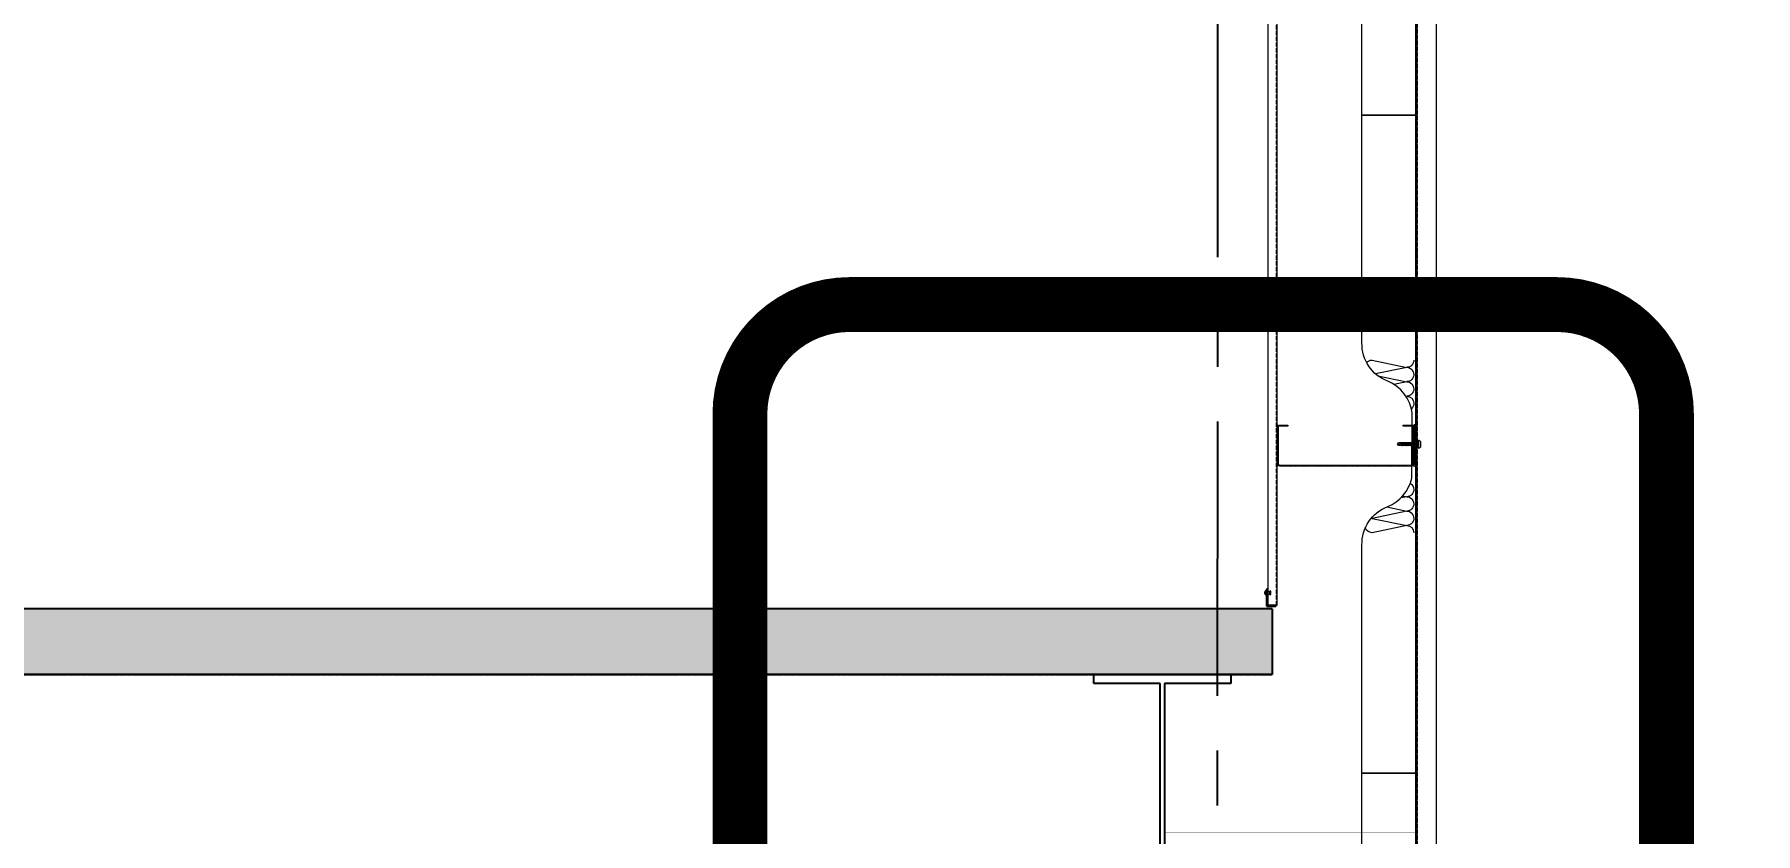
# Model space of a CAD drawing. Extents: x 220580 to 2027826, y -309201 to 71987.
# Drawn here: x 342389 to 345529, y -161189 to -159732 of the extents above; entities that cross this region are included whole.
import ezdxf
from ezdxf.xclip import XClip

# ---------------------------------------------------------------- set-up
doc = ezdxf.new("R2010")
doc.units = 0
for name, pattern in [('20剖面图$0$DASH', [0.35, 0.25, -0.1]), ('CENTER', [2, 1.25, -0.25, 0.25, -0.25]), ('DASH', [0.35, 0.25, -0.1]), ('ZN-DASH', [0.35, 0.25, -0.1])]:
    doc.linetypes.add(name, pattern=pattern)
for name, color, linetype in [('!ZN1-填充-8', 8, 'Continuous'), ('!ZN6-虚线-8', 8, 'ZN-DASH'), ('1 轴线 辅助线', 1, 'CENTER'), ('11紧固件', 11, 'Continuous'), ('20剖面图$0$A-SFCE', 30, 'Continuous'), ('20剖面图$0$AS-COLN', 6, 'Continuous'), ('20剖面图$0$PUB_HATCH', 8, 'Continuous'), ('20剖面图$0$建-柱-钢', 9, 'Continuous'), ('3索引', 3, 'Continuous'), ('DIM', 173, 'Continuous'), ('Fill', 8, 'Continuous')]:
    doc.layers.add(name, color=color, linetype=linetype)
for name, color, linetype, lineweight in [('0_FLASHING', 6, 'Continuous', 25), ('0_PURLIN-CON', 253, 'Continuous', 15), ('0_SCREW RIVET', 4, 'Continuous', 15), ('彩钢板', 6, 'Continuous', 15), ('防火岩棉', 252, 'Continuous', 13)]:
    doc.layers.add(name, color=color, linetype=linetype, lineweight=lineweight)
doc.layers.add('0_INSULATION', color=252, linetype='Continuous', lineweight=9, transparency=0.2)
doc.styles.add('DHTEXT-1', font='ROMANS.shx', dxfattribs={"width": 0.7, "bigfont": 'CHINESE.shx'})
doc.dimstyles.new('ZN200', dxfattribs={"dimscale": 200, "dimtxt": 2.5, "dimasz": 1.5, "dimexe": 1, "dimexo": 2, "dimgap": 0.9, "dimtad": 1, "dimdec": 0, "dimdsep": 46, "dimtxsty": 'DHTEXT-1', "dimblk": 'ARCHTICK', "dimcen": 2.5, "dimclrd": 173, "dimclre": 173, "dimclrt": 7, "dimazin": 2, "dimtfac": 1, "dimtdec": 0, "dimtix": 1, "dimtmove": 2, "dimatfit": 3, "dimfxl": 0, "dimtolj": 1, "dimtzin": 0, "dimarcsym": 0})

# ---------------------------------------------------------------- blocks, each defined once
blk = doc.blocks.new('*U962')
at = {"layer": '0_INSULATION'}
for p, q in [((114761.4, -53978.9), (114793, -53985.5)), ((114793, -53985.5), (114764.4, -53991.4)), ((114766.5, -53993.1), (114793, -53998.6)), ((114793, -53998.6), (114781.2, -54001)), ((114793, -54103.5), (114787.5, -54104.6)), ((114789.3, -54102.7), (114793, -54103.5)), ((114793, -54116.6), (114761.4, -54123.2)), ((114761.4, -54123.2), (114793, -54129.7)), ((114774.8, -54112.8), (114793, -54116.6)), ((114793, -54129.7), (114761.4, -54136.3))]:
    blk.add_line(p, q, dxfattribs=at)
blk.add_lwpolyline([(114802.2, -53755.6), (114802.2, -54577), (114752.2, -54577), (114752.2, -54147.5, -0.323318), (114775.7, -54112.5, 0.242761), (114797.7, -54086.4), (114798.1, -54027, 0.256774), (114775.7, -53998.1, -0.323318), (114752.2, -53963.1), (114752.2, -53755.6)], format="xyb", close=True, dxfattribs=at)
at = {"layer": '0_INSULATION', "extrusion": (0, 0, -1)}
for centre, start_param, end_param in [((114761.4, -53985.5), 5.406397, 6.283185), ((114793, -53978.9), 1.570796, 3.141593), ((114793, -53992), 0, 1.570796), ((114793, -53992), 1.570796, 3.141593), ((114793, -54005.2), 0, 1.570796), ((114793, -54005.2), 1.570796, 3.141593), ((114793, -54018.3), 0, 1.570796), ((114793, -54018.3), 1.570796, 2.416555), ((114793, -54096.9), 0.524657, 1.570796), ((114793, -54096.9), 1.570796, 3.141593), ((114793, -54110), 0, 1.570796), ((114761.4, -54129.7), 6.139662, 6.283185), ((114761.4, -54116.6), 3.141593, 3.269368), ((114793, -54110), 1.570796, 3.141593), ((114793, -54123.1), 0, 1.570796), ((114793, -54123.1), 1.570796, 3.141593), ((114761.4, -54129.7), 3.141593, 4.407145), ((114793, -54136.3), 0, 1.570796)]:
    blk.add_ellipse(centre, major_axis=(0, 6.56), ratio=0.988253, start_param=start_param, end_param=end_param, dxfattribs=at)
blk = doc.blocks.new('*U1966')
at = {"layer": '0_INSULATION'}
for p, q in [((114761.4, -53978.9), (114793, -53985.5)), ((114793, -53985.5), (114764.4, -53991.4)), ((114766.5, -53993.1), (114793, -53998.6)), ((114793, -53998.6), (114781.2, -54001)), ((114793, -54103.5), (114787.5, -54104.6)), ((114789.3, -54102.7), (114793, -54103.5)), ((114793, -54116.6), (114761.4, -54123.2)), ((114761.4, -54123.2), (114793, -54129.7)), ((114774.8, -54112.8), (114793, -54116.6)), ((114793, -54129.7), (114761.4, -54136.3))]:
    blk.add_line(p, q, dxfattribs=at)
blk.add_lwpolyline([(114802.2, -53755.6), (114802.2, -54355.6), (114752.2, -54355.6), (114752.2, -54147.5, -0.323318), (114775.7, -54112.5, 0.242761), (114797.7, -54086.4), (114798.1, -54027, 0.256774), (114775.7, -53998.1, -0.323318), (114752.2, -53963.1), (114752.2, -53755.6)], format="xyb", close=True, dxfattribs=at)
at = {"layer": '0_INSULATION', "extrusion": (0, 0, -1)}
for centre, start_param, end_param in [((114761.4, -53985.5), 5.406397, 6.283185), ((114793, -53978.9), 1.570796, 3.141593), ((114793, -53992), 0, 1.570796), ((114793, -53992), 1.570796, 3.141593), ((114793, -54005.2), 0, 1.570796), ((114793, -54005.2), 1.570796, 3.141593), ((114793, -54018.3), 0, 1.570796), ((114793, -54018.3), 1.570796, 2.416555), ((114793, -54096.9), 0.524657, 1.570796), ((114793, -54096.9), 1.570796, 3.141593), ((114793, -54110), 0, 1.570796), ((114761.4, -54129.7), 6.139662, 6.283185), ((114761.4, -54116.6), 3.141593, 3.269368), ((114793, -54110), 1.570796, 3.141593), ((114793, -54123.1), 0, 1.570796), ((114793, -54123.1), 1.570796, 3.141593), ((114761.4, -54129.7), 3.141593, 4.407145), ((114793, -54136.3), 0, 1.570796)]:
    blk.add_ellipse(centre, major_axis=(0, 6.56), ratio=0.988253, start_param=start_param, end_param=end_param, dxfattribs=at)
blk = doc.blocks.new('$紧固件$00000145')
at = {"layer": '0_SCREW RIVET'}
for p, q in [((-1.7, 9.4), (-1.7, 7.2)), ((-1.7, 6.7), (-1.7, 5)), ((-1.7, 4.5), (-1.7, 2.8)), ((-1.7, 2.3), (-1.7, 0.6)), ((-1.7, 0.1), (-1.7, -1.6)), ((2.8, 9.4), (2.8, 7.6)), ((2.8, 7.1), (2.8, 5.4)), ((2.8, 4.9), (2.8, 3.2)), ((2.8, 2.7), (2.8, 1)), ((2.8, 0.5), (2.8, -1.2)), ((-1.7, -2.1), (-1.7, -3.8)), ((-1.7, -4.3), (-1.7, -6)), ((-1.7, -6.5), (-1.7, -8.2)), ((-1.7, -8.7), (-1.7, -10.5)), ((-1.7, -11), (-1.7, -12.7)), ((-1.7, -13.2), (-1.7, -14.9)), ((-1.7, -15.4), (-1.7, -17.1)), ((-1.7, -17.6), (-1.7, -19.3)), ((-1.7, -19.8), (-1.7, -24.8)), ((-1.7, -24.8), (0.5, -26.6)), ((0.5, -26.6), (2.8, -24.8)), ((2.8, -1.7), (2.8, -3.4)), ((2.8, -3.9), (2.8, -5.6)), ((2.8, -6.1), (2.8, -7.8)), ((2.8, -8.3), (2.8, -10.1)), ((2.8, -10.6), (2.8, -12.3)), ((2.8, -12.8), (2.8, -14.5)), ((2.8, -15), (2.8, -16.7)), ((2.8, -17.2), (2.8, -18.9)), ((2.8, -19.4), (2.8, -24.8))]:
    blk.add_line(p, q, dxfattribs=at)
blk.add_lwpolyline([(-6.5, 12.1, -0.414214), (-2.5, 16.1), (3.5, 16.1, -0.414214), (7.5, 12.1), (7.5, 12.2), (7.5, 11.4), (-6.5, 11.4), (-6.5, 12.2)], format="xyb", close=True, dxfattribs=at)
for points in [[(-4, 11.4), (5, 11.4), (5, 9.4), (-4, 9.4)], [(-1.7, 6.7), (2.8, 7.1), (3.3, 7.4), (2.8, 7.6), (-1.7, 7.2), (-2.2, 6.9)], [(-1.7, 4.5), (2.8, 4.9), (3.3, 5.2), (2.8, 5.4), (-1.7, 5), (-2.2, 4.7)], [(-1.7, 2.3), (2.8, 2.7), (3.3, 3), (2.8, 3.2), (-1.7, 2.8), (-2.2, 2.5)], [(-1.7, 0.1), (2.8, 0.5), (3.3, 0.8), (2.8, 1), (-1.7, 0.6), (-2.2, 0.3)], [(-1.7, -2.1), (2.8, -1.7), (3.3, -1.4), (2.8, -1.2), (-1.7, -1.6), (-2.2, -1.9)], [(-1.7, -4.3), (2.8, -3.9), (3.3, -3.6), (2.8, -3.4), (-1.7, -3.8), (-2.2, -4.1)], [(-1.7, -6.5), (2.8, -6.1), (3.3, -5.8), (2.8, -5.6), (-1.7, -6), (-2.2, -6.3)], [(-1.7, -8.7), (2.8, -8.3), (3.3, -8.1), (2.8, -7.8), (-1.7, -8.2), (-2.2, -8.5)], [(-1.7, -11), (2.8, -10.6), (3.3, -10.3), (2.8, -10.1), (-1.7, -10.5), (-2.2, -10.7)], [(-1.7, -13.2), (2.8, -12.8), (3.3, -12.5), (2.8, -12.3), (-1.7, -12.7), (-2.2, -13)], [(-1.7, -15.4), (2.8, -15), (3.3, -14.7), (2.8, -14.5), (-1.7, -14.9), (-2.2, -15.2)], [(-1.7, -17.6), (2.8, -17.2), (3.3, -16.9), (2.8, -16.7), (-1.7, -17.1), (-2.2, -17.4)]]:
    blk.add_lwpolyline(points, close=True, dxfattribs=at)
for points in [[(1.7, -19), (-1.7, -19.3), (-2.2, -19.6), (-1.7, -19.8), (1.6, -19.5)], [(0.5, -26.6), (1.9, -18), (2.5, -19.4), (2.5, -19.4), (2.8, -19.9)], [(2.3, -18.9), (2.8, -18.9), (3.3, -19.1), (2.8, -19.4), (2.5, -19.4)]]:
    blk.add_lwpolyline(points, dxfattribs=at)
blk = doc.blocks.new('*U1967')
at = {"layer": '0_PURLIN-CON', "linetype": 'ByBlock', "lineweight": -2}
h = blk.add_hatch(dxfattribs=at)
h.set_pattern_fill('ANSI32', color=256, scale=2, angle=2.8624)
h.set_pattern_definition([(47.862405, (-81115.591, 63372.253), (-7.0631283, 6.3904494), []), (47.862405, (-81111.1065, 63372.477), (-7.0631283, 6.3904494), [])])
edge = h.paths.add_edge_path()
edge.add_line((75, 20), (75, 5))
edge.add_arc((70, 5), 5, -90, 0, ccw=False)
edge.add_line((70, 0), (5, 0))
edge.add_arc((5, 5), 5, 180, 270, ccw=False)
edge.add_line((0, 5), (0, 245))
edge.add_arc((5, 245), 5, 90, 180, ccw=False)
edge.add_line((5, 250), (70, 250))
edge.add_arc((70, 245), 5, 0, 90, ccw=False)
edge.add_line((75, 245), (75, 230))
edge.add_line((75, 230), (73, 230))
edge.add_line((73, 230), (73, 245))
edge.add_arc((70, 245), 3, 0, 90)
edge.add_line((70, 248), (5, 248))
edge.add_arc((5, 245), 3, 90, 180)
edge.add_line((2, 245), (2, 5))
edge.add_arc((5, 5), 3, 180, 270)
edge.add_line((5, 2), (70, 2))
edge.add_arc((70, 5), 3, 270, 360)
edge.add_line((73, 5), (73, 20))
edge.add_line((73, 20), (75, 20))
at = {"color": 0, "linetype": 'ByBlock'}
for p in [(0, 250), (75, 250), (0, 0), (75, 0)]:
    blk.add_point(p, dxfattribs=at)
at = {"layer": '0_PURLIN-CON', "linetype": 'ByBlock', "lineweight": -2}
blk.add_lwpolyline([(75, 20), (75, 5, -0.414214), (70, 0), (5, 0, -0.414214), (0, 5), (0, 245, -0.414214), (5, 250), (70, 250, -0.414214), (75, 245), (75, 230), (73, 230), (73, 245, 0.414214), (70, 248), (5, 248, 0.414214), (2, 245), (2, 5, 0.414214), (5, 2), (70, 2, 0.414214), (73, 5), (73, 20)], format="xyb", close=True, dxfattribs=at)
blk = doc.blocks.new('20250917135839', base_point=(-71834, -110117.2))
at = {"layer": '20剖面图$0$建-柱-钢', "color": 6, "ltscale": 800}
for p, q in [((-72084, -110133.2), (-72084, -110117.2)), ((-72084, -110117.2), (-71834, -110117.2)), ((-71834, -110117.2), (-71834, -110133.2)), ((-71963, -110133.2), (-72084, -110133.2)), ((-71963, -110601.2), (-71963, -110133.2)), ((-71834, -110133.2), (-71955, -110133.2)), ((-71955, -110133.2), (-71955, -110601.2)), ((-72084, -110617.2), (-72084, -110601.2)), ((-72084, -110601.2), (-71963, -110601.2)), ((-71955, -110601.2), (-71834, -110601.2)), ((-71834, -110617.2), (-72084, -110617.2))]:
    blk.add_line(p, q, dxfattribs=at)
at = {"layer": '20剖面图$0$建-柱-钢', "color": 6, "ltscale": 2000}
blk.add_line((-71834, -110617.2), (-71834, -110601.2), dxfattribs=at)
blk = doc.blocks.new('$紧固件$00000029')
at = {"layer": '0_SCREW RIVET'}
for p, q in [((-4.5, 1), (4.5, 1)), ((-2.5, 1), (-2.5, -6)), ((2.5, 1), (2.5, -6)), ((-2.5, -6), (2.5, -6)), ((-2.5, -8), (2.5, -8))]:
    blk.add_line(p, q, dxfattribs=at)
blk.add_lwpolyline([(-4.5, 1, -0.147667), (-1.5, 2.8), (1.5, 2.8, -0.147667), (4.5, 1)], format="xyb", dxfattribs=at)
for centre, start, end in [((-2.5, -7), 90, 270), ((2.5, -7), 270, 90)]:
    blk.add_arc(centre, 1, start, end, dxfattribs=at)
blk = doc.blocks.new('20250829153746')
at = {"layer": '20剖面图$0$PUB_HATCH'}
h = blk.add_hatch(dxfattribs=at)
h.set_pattern_fill('钢筋混凝土', color=256, scale=30, style=0)
h.set_pattern_definition([(45, (1566088.06, -568157.45), (-53.0330086, 53.0330086), []), (50, (1566088.06, -568157.45), (215.178055, -18.82564), [22.5, -247.5]), (355, (1566088.06, -568157.45), (-41.6254, 225.65764), [18, -198]), (100.4514, (1566106, -568159.02), (173.552815, 206.831863), [19.122057, -210.342634]), (46.1842, (1566088.06, -568097.45), (320.172315, -49.655704), [33.75, -371.25]), (96.6356, (1566114.74, -568101.6), (280.39881, 292.23536), [28.683086, -315.5139]), (351.1842, (1566088.06, -568097.45), (280.398584, 292.23558), [27, -297]), (21, (1566118.06, -568112.45), (179.072116, -120.785667), [22.5, -247.5]), (326, (1566118.06, -568112.45), (72.9946, 217.545014), [18, -198]), (71.4514, (1566132.98, -568122.52), (252.066789, 96.75915), [19.122057, -210.342634]), (37.5, (1566088.06, -568157.45), (3.6479566, 99.868156), [0, -195.6, 0, -201, 0, -198.75]), (7.5, (1566088.06, -568157.45), (78.920861, 118.3235136), [0, -114.6, 0, -191.1, 0, -75.75]), (327.5, (1566021.16, -568157.45), (160.146731, -6.7664615), [0, -75, 0, -234, 0, -310.5]), (317.5, (1565991.16, -568157.45), (174.955851, 30.031495), [0, -97.5, 0, -155.4, 0, -220.5])])
h.paths.add_polyline_path([(300, 4480), (-5000, 4480), (-5000, 4600), (300, 4600)])
at = {"layer": 'Fill', "ltscale": 50}
h = blk.add_hatch(dxfattribs=at)
h.set_pattern_fill('ANSI38', color=256, scale=0.4, style=0)
h.set_pattern_definition([(45, (559, 4864.51904), (-0.449013, 0.449013), []), (135, (559, 4864.51904), (-1.3470384, 0.449013), [1.5875, -0.9525])])
h.paths.add_polyline_path([(559, 4935), (559, 4864.5), (564, 4864.5), (564, 4935)])
at = {"layer": '!ZN1-填充-8', "const_width": 1}
blk.add_lwpolyline([(562.6, 4191.5), (104, 4191.5)], dxfattribs=at)
at = {"layer": '!ZN6-虚线-8', "ltscale": 30}
for p, q in [((308.4, 4606.5, 0), (308.4, 11791.2, 0)), ((564.8, 2540.9), (564.8, 10068.7))]:
    blk.add_line(p, q, dxfattribs=at)
at = {"color": 6, "lineweight": 30}
blk.add_lwpolyline([(307, 4605), (290.5, 4605), (290.5, 4636), (291.5, 4636), (291.5, 4625)], dxfattribs=at)
at = {"layer": '0_FLASHING', "ltscale": 30}
blk.add_line((293, 4606.5, 0), (309, 4606.5, 0), dxfattribs=at)
at = {"layer": '11紧固件', "ltscale": 50}
blk.add_lwpolyline([(559, 4935), (559, 4864.5), (564, 4864.5), (564, 4935), (559, 4935)], dxfattribs=at)
at = {"layer": '20剖面图$0$A-SFCE', "linetype": '20剖面图$0$DASH'}
blk.add_line((-4650, 4480), (300, 4480), dxfattribs=at)
at = {"layer": '20剖面图$0$AS-COLN'}
for p, q in [((300, 4600), (-5000, 4600)), ((300, 4600), (300, 4480)), ((300, 4480), (-5000, 4480))]:
    blk.add_line(p, q, dxfattribs=at)
at = {"layer": '彩钢板'}
for p, q in [((293, 4606.5, 0), (293, 11800, 0)), ((309, 4606.5, 0), (309, 11800, 0))]:
    blk.add_line(p, q, dxfattribs=at)
at = {"layer": '彩钢板', "color": 1}
for p, q in [((564, 2540.9), (564, 10068.7)), ((600, 2540.9), (600, 10068.7))]:
    blk.add_line(p, q, dxfattribs=at)
at = {"layer": '防火岩棉', "color": 0, "const_width": 3.75}
blk.add_lwpolyline([(562.6, 2541.8), (562.6, 10068.7)], dxfattribs=at)
at = {"xscale": 2, "yscale": 2, "zscale": 2}
for name, p in [('*U1966', (-229040.4, 114211.2)), ('*U1966', (-229040.4, 113011.2)), ('*U962', (-229040.4, 111811.2))]:
    blk.add_blockref(name, p, dxfattribs=at)
at = {"xscale": -1, "rotation": 270}
blk.add_blockref('$紧固件$00000145', (555.4, 4899.5), dxfattribs=at)
at = {"rotation": 90}
blk.add_blockref('$紧固件$00000029', (289.8, 4629), dxfattribs=at)
at = {"layer": '0_PURLIN-CON', "extrusion": (-1.22465e-16, 1.09242e-25, -1), "xscale": -1, "rotation": 270}
blk.add_blockref('*U1967', (-559, 4860), dxfattribs=at)
at = {"layer": '20剖面图$0$建-柱-钢', "ltscale": 800}
blk.add_blockref('20250917135839', (225, 4480), dxfattribs=at)
blk = doc.blocks.new('_ArchTick')
at = {"color": 0, "linetype": 'ByBlock', "const_width": 0.4}
blk.add_lwpolyline([(-0.5, -0.5), (0.5, 0.5)], dxfattribs=at)
blk = doc.blocks.new('*D1124')
at = {"layer": 'Defpoints', "color": 0, "ltscale": 2000, "transparency": 16777216}
for p in [(344981.7, -150779.4), (347025.9, -150779.4), (344892.1, -162879.4)]:
    blk.add_point(p, dxfattribs=at)
at = {"layer": 'DIM', "color": 173, "linetype": 'ByBlock', "lineweight": -2, "ltscale": 2000, "transparency": 16777216}
for p, q in [((345381.7, -150779.4), (347225.9, -150779.4)), ((347025.9, -162879.4), (347025.9, -150779.4)), ((345292.1, -162879.4), (347225.9, -162879.4))]:
    blk.add_line(p, q, dxfattribs=at)
at = {"layer": 'DIM', "color": 173, "lineweight": -2, "ltscale": 2000, "transparency": 16777216, "xscale": 300, "yscale": 300, "zscale": 300}
for p, rotation in [((347025.9, -150779.4), 90), ((347025.9, -162879.4), 270)]:
    blk.add_blockref('_ArchTick', p, dxfattribs=dict(at, rotation=rotation))
at = {"layer": 'DIM', "color": 7, "ltscale": 2000, "transparency": 16777216, "insert": (346595.9, -156829.4), "char_height": 500, "attachment_point": 5, "rotation": 90, "style": 'DHTEXT-1'}
blk.add_mtext('\\A1;12100', dxfattribs=at)

msp = doc.modelspace()

# ---------------------------------------------------------------- linework, layer by layer
at = {"layer": '1 轴线 辅助线', "ltscale": 400}
msp.add_line((344549.3, -148438.1), (344545.4, -168029.7), dxfattribs=at)
at = {"layer": '3索引', "linetype": 'DASH', "ltscale": 1000, "const_width": 100}
msp.add_lwpolyline([(343876, -163203.6), (345166.1, -163203.6, 0.414214), (345366.1, -163003.6), (345366.1, -160424.7, 0.414214), (345166.1, -160224.7), (343876, -160224.7, 0.414214), (343676, -160424.7), (343676, -163003.6, 0.414214)], format="xyb", close=True, dxfattribs=at)

# ---------------------------------------------------------------- next in the draw order: block references
at = {"ltscale": 30}
ref = msp.add_blockref('20250829153746', (344346.7, -165379.4), dxfattribs=at)
XClip(ref).set_block_clipping_path([(-6706.9425857681, -2293.6337352093), (3746.9317506557, 16818.2785192617)])

# ---------------------------------------------------------------- next in the draw order: dimensions: what is measured, and where the dimension line sits
at = {"layer": 'DIM', "ltscale": 2000}
dim = msp.add_linear_dim(base=(347025.9, -150779.4), p1=(344892.1, -162879.4), p2=(344981.7, -150779.4), angle=90, dimstyle='ZN200', dxfattribs=at)
dim.commit()
dim.dimension.update_dxf_attribs({"geometry": '*D1124', "text_midpoint": (346595.9, -156829.4)})

doc.saveas('drawing.dxf')
